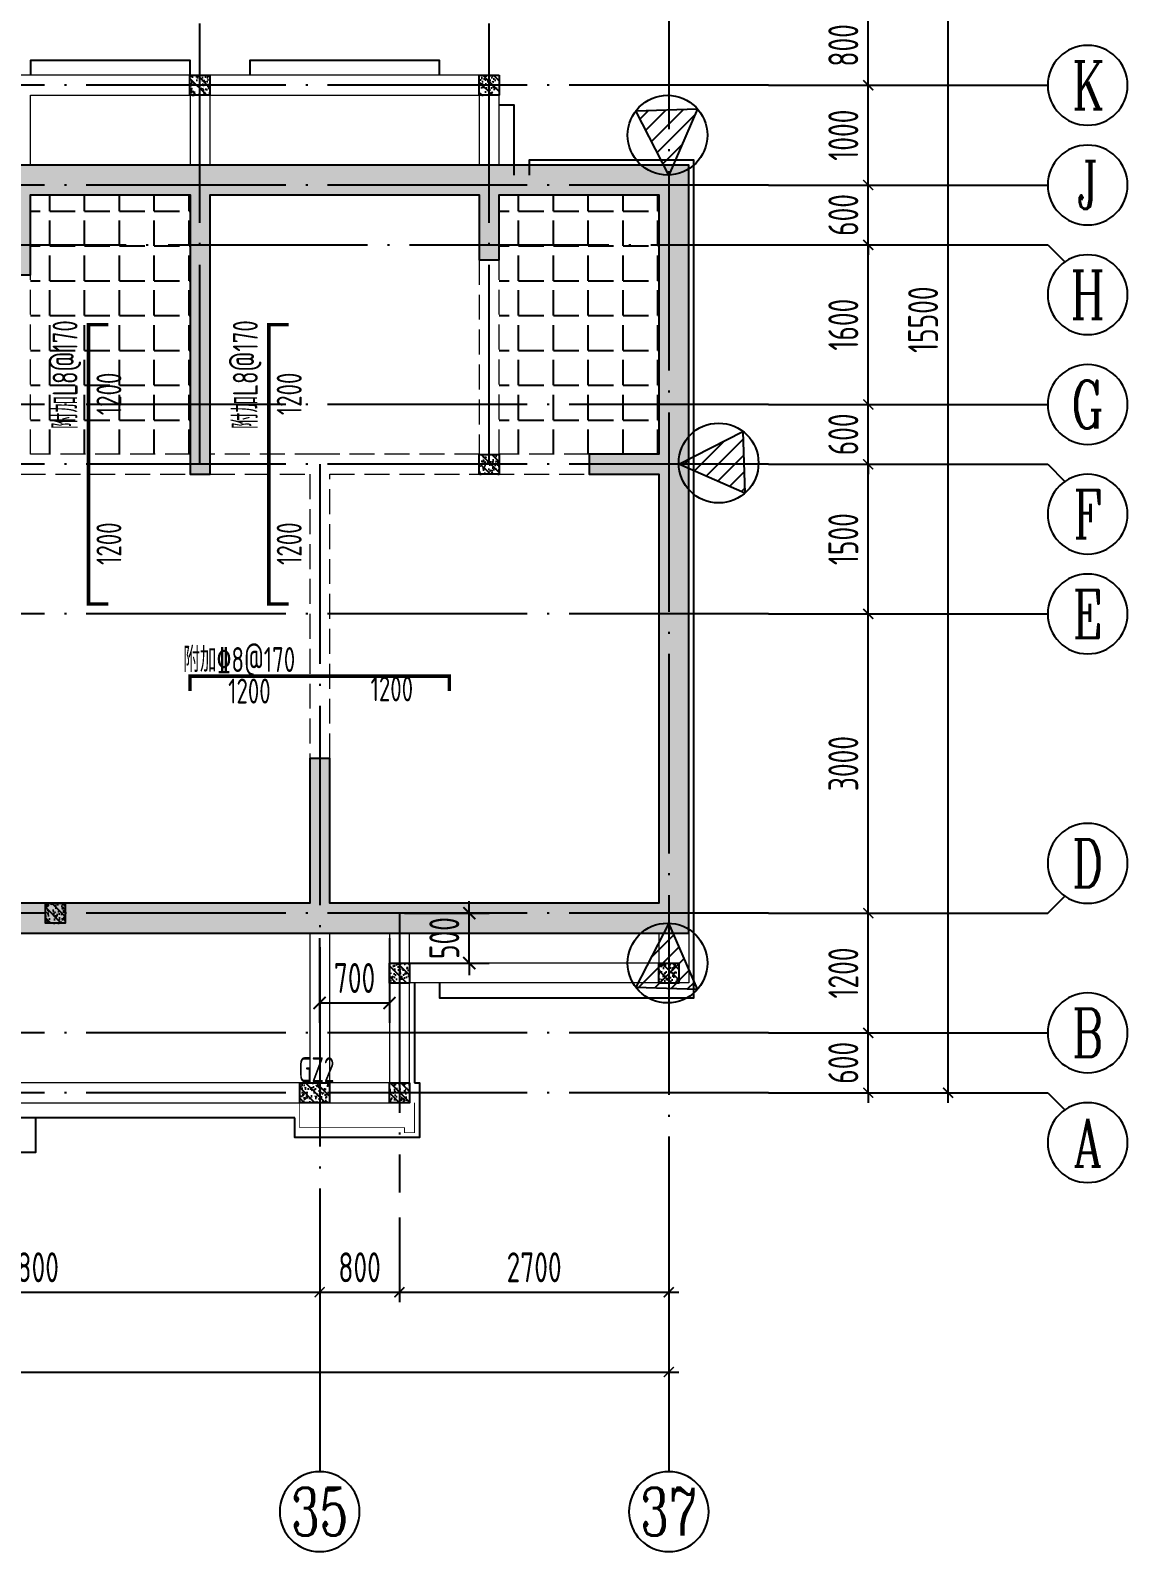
# Model space of a CAD drawing. Extents: x -1058961 to 23600, y -449123 to 2751847.
# Drawn here: x -289384 to -278384, y 10495 to 25745 of the extents above; entities that cross this region are included whole.
import ezdxf
from ezdxf.enums import TextEntityAlignment as Align

# ---------------------------------------------------------------- set-up
doc = ezdxf.new("R2010")
doc.units = 0
doc.header["$LTSCALE"] = 1000
doc.linetypes.add('DASH', pattern=[0.35, 0.25, -0.1])
doc.linetypes.add('DOTE', pattern=[2.42, 2, -0.2, 0.02, -0.2])
doc.layers.get('0').update_dxf_attribs({"linetype": 'CONTINUOUS'})
doc.layers.get('DEFPOINTS').update_dxf_attribs({"linetype": 'CONTINUOUS'})
for name, color, linetype in [('A-AXIS', 1, 'CONTINUOUS'), ('A-DOTE', 10, 'DOTE'), ('AXIS_NUM', 7, 'CONTINUOUS'), ('ROOF', 183, 'CONTINUOUS'), ('S-B板填充', 251, 'CONTINUOUS'), ('S-B板配筋', 6, 'CONTINUOUS'), ('S-B板配筋号', 7, 'CONTINUOUS'), ('S-L主梁线', 4, 'DASH'), ('S-Q墙填充', 252, 'CONTINUOUS'), ('S-Q墙实线', 6, 'CONTINUOUS'), ('S-Q墙标注', 3, 'CONTINUOUS'), ('S-X详图标注', 3, 'CONTINUOUS'), ('S-Y一般标注', 3, 'CONTINUOUS'), ('S-构造柱', 212, 'CONTINUOUS'), ('S-构造柱编号', 130, 'CONTINUOUS'), ('看线', 251, 'CONTINUOUS')]:
    doc.layers.add(name, color=color, linetype=linetype)
doc.layers.add('配箍校核', color=34, linetype='CONTINUOUS', plot=False)
doc.styles.add('TSSD_Axis', font='complex.shx', dxfattribs={"width": 0.7, "bigfont": 'hztxt.shx'})
doc.styles.add('TSSD_DIMENSION', font='Tssdeng.shx', dxfattribs={"width": 0.7, "bigfont": 'tssdchn.shx'})
doc.styles.add('TSSD_REIN', font='tssdeng.shx', dxfattribs={"width": 0.7, "height": 300, "bigfont": 'tssdchn.shx'})
doc.styles.add('结构文字', font='zstxt.shx', dxfattribs={"width": 0.7, "bigfont": 'zshz.shx'})
doc.dimstyles.new('STRUCK', dxfattribs={"dimtxt": 400, "dimasz": 121, "dimexe": 200, "dimexo": 150, "dimgap": 115, "dimtad": 1, "dimdec": 0, "dimdsep": 46, "dimtxsty": '结构文字', "dimblk": 'ARCHTICK', "dimcen": 400, "dimclrd": 3, "dimclre": 3, "dimclrt": 7, "dimadec": 0, "dimazin": 0, "dimtfac": 1, "dimtdec": 0, "dimtix": 1, "dimtmove": 2, "dimatfit": 3, "dimldrblk": '_DIMX', "dimfxl": 0, "dimtolj": 1, "dimtzin": 0, "dimarcsym": 0})
doc.dimstyles.new('TSSD_100_100', dxfattribs={"dimtxt": 300, "dimasz": 100, "dimexe": 100, "dimexo": 250, "dimgap": 100, "dimtad": 1, "dimdec": 0, "dimzin": 0, "dimdsep": 46, "dimtxsty": 'TSSD_DIMENSION', "dimblk": 'ARCHTICK', "dimcen": 0, "dimdle": 100, "dimclrt": 7, "dimadec": 0, "dimazin": 0, "dimtfac": 1, "dimtdec": 0, "dimtix": 1, "dimtmove": 2, "dimatfit": 3, "dimldrblk": 'ARCHTICK', "dimfxl": 0, "dimtolj": 1, "dimtzin": 0, "dimarcsym": 0})
pattern_1 = [(45, (-154957.23, -399898.75), (-84.852814, 84.852814), [])]

# ---------------------------------------------------------------- blocks, each defined once
blk = doc.blocks.new('_ArchTick')
at = {"color": 0, "linetype": 'ByBlock', "const_width": 0.15}
blk.add_lwpolyline([(-0.5, -0.5), (0.5, 0.5)], dxfattribs=at)
blk = doc.blocks.new('*D3173')
at = {"layer": 'DEFPOINTS', "color": 0}
for p in [(45300, 3600), (51100, 3600), (51100, 2600)]:
    blk.add_point(p, dxfattribs=at)
at = {"layer": 'S-Y一般标注', "color": 0, "lineweight": -2}
for p, q in [((45300, 3350), (45300, 2500)), ((51100, 3350), (51100, 2500)), ((45200, 2600), (51200, 2600))]:
    blk.add_line(p, q, dxfattribs=at)
at = {"layer": 'S-Y一般标注', "color": 0, "lineweight": -2, "xscale": 100, "yscale": 100, "zscale": 100, "rotation": 180}
blk.add_blockref('_ArchTick', (45300, 2600), dxfattribs=at)
at = {"layer": 'S-Y一般标注', "color": 0, "lineweight": -2, "xscale": 100, "yscale": 100, "zscale": 100}
blk.add_blockref('_ArchTick', (51100, 2600), dxfattribs=at)
at = {"layer": 'S-Y一般标注', "color": 7, "insert": (48200, 2850), "char_height": 300, "attachment_point": 5, "style": 'TSSD_DIMENSION'}
blk.add_mtext('\\A1;5800', dxfattribs=at)
blk = doc.blocks.new('ts_axno')
at = {"color": 0, "linetype": 'ByBlock', "lineweight": -2}
blk.add_circle((0, 0), 0.5, dxfattribs=at)
at = {"color": 0, "linetype": 'ByBlock', "lineweight": -2, "style": 'TSSD_Axis', "width": 0.7}
blk.add_attdef('A', text='', height=0.6, dxfattribs=at).set_placement((0, 0), align=Align.MIDDLE_CENTER)
blk = doc.blocks.new('*D3174')
at = {"layer": 'DEFPOINTS', "color": 0}
for p in [(51100, 3600), (51900, 3600), (51900, 2600)]:
    blk.add_point(p, dxfattribs=at)
at = {"layer": 'S-Y一般标注', "color": 0, "lineweight": -2}
for p, q in [((51100, 3350), (51100, 2500)), ((51900, 3350), (51900, 2500)), ((51000, 2600), (52000, 2600))]:
    blk.add_line(p, q, dxfattribs=at)
at = {"layer": 'S-Y一般标注', "color": 0, "lineweight": -2, "xscale": 100, "yscale": 100, "zscale": 100, "rotation": 180}
blk.add_blockref('_ArchTick', (51100, 2600), dxfattribs=at)
at = {"layer": 'S-Y一般标注', "color": 0, "lineweight": -2, "xscale": 100, "yscale": 100, "zscale": 100}
blk.add_blockref('_ArchTick', (51900, 2600), dxfattribs=at)
at = {"layer": 'S-Y一般标注', "color": 7, "insert": (51500, 2850), "char_height": 300, "attachment_point": 5, "style": 'TSSD_DIMENSION'}
blk.add_mtext('\\A1;800', dxfattribs=at)
blk = doc.blocks.new('*D3175')
at = {"layer": 'DEFPOINTS', "color": 0}
for p in [(51900, 3600), (54600, 3600), (54600, 2600)]:
    blk.add_point(p, dxfattribs=at)
at = {"layer": 'S-Y一般标注', "color": 0, "lineweight": -2}
for p, q in [((51900, 3350), (51900, 2500)), ((54600, 3350), (54600, 2500)), ((51800, 2600), (54700, 2600))]:
    blk.add_line(p, q, dxfattribs=at)
at = {"layer": 'S-Y一般标注', "color": 0, "lineweight": -2, "xscale": 100, "yscale": 100, "zscale": 100, "rotation": 180}
blk.add_blockref('_ArchTick', (51900, 2600), dxfattribs=at)
at = {"layer": 'S-Y一般标注', "color": 0, "lineweight": -2, "xscale": 100, "yscale": 100, "zscale": 100}
blk.add_blockref('_ArchTick', (54600, 2600), dxfattribs=at)
at = {"layer": 'S-Y一般标注', "color": 7, "insert": (53250, 2850), "char_height": 300, "attachment_point": 5, "style": 'TSSD_DIMENSION'}
blk.add_mtext('\\A1;2700', dxfattribs=at)
blk = doc.blocks.new('*D3176')
at = {"layer": 'DEFPOINTS', "color": 0}
for p in [(4600, 3600), (54600, 3600), (54600, 1800)]:
    blk.add_point(p, dxfattribs=at)
at = {"layer": 'S-Y一般标注', "color": 0, "lineweight": -2}
for p, q in [((4600, 3350), (4600, 1700)), ((54600, 3350), (54600, 1700)), ((4500, 1800), (54700, 1800))]:
    blk.add_line(p, q, dxfattribs=at)
at = {"layer": 'S-Y一般标注', "color": 0, "lineweight": -2, "xscale": 100, "yscale": 100, "zscale": 100, "rotation": 180}
blk.add_blockref('_ArchTick', (4600, 1800), dxfattribs=at)
at = {"layer": 'S-Y一般标注', "color": 0, "lineweight": -2, "xscale": 100, "yscale": 100, "zscale": 100}
blk.add_blockref('_ArchTick', (54600, 1800), dxfattribs=at)
at = {"layer": 'S-Y一般标注', "color": 7, "insert": (29600, 2050), "char_height": 300, "attachment_point": 5, "style": 'TSSD_DIMENSION'}
blk.add_mtext('\\A1;50000', dxfattribs=at)
blk = doc.blocks.new('*D3181')
at = {"layer": 'DEFPOINTS', "color": 0}
for p in [(55600, 5200), (56600, 5200), (55600, 4600)]:
    blk.add_point(p, dxfattribs=at)
at = {"layer": 'S-Y一般标注', "color": 0, "lineweight": -2}
for p, q in [((55850, 5200), (56700, 5200)), ((56600, 5200), (56600, 5300)), ((56600, 4600), (56600, 5200)), ((55850, 4600), (56700, 4600)), ((56600, 4600), (56600, 4500))]:
    blk.add_line(p, q, dxfattribs=at)
at = {"layer": 'S-Y一般标注', "color": 0, "lineweight": -2, "xscale": 100, "yscale": 100, "zscale": 100}
for p, rotation in [((56600, 5200), 270), ((56600, 4600), 90)]:
    blk.add_blockref('_ArchTick', p, dxfattribs=dict(at, rotation=rotation))
at = {"layer": 'S-Y一般标注', "color": 7, "insert": (56350, 4900), "char_height": 300, "attachment_point": 5, "rotation": 90, "style": 'TSSD_DIMENSION'}
blk.add_mtext('\\A1;600', dxfattribs=at)
blk = doc.blocks.new('*D3182')
at = {"layer": 'DEFPOINTS', "color": 0}
for p in [(55600, 10900), (56600, 10900), (55600, 9400)]:
    blk.add_point(p, dxfattribs=at)
at = {"layer": 'S-Y一般标注', "color": 0, "lineweight": -2}
for p, q in [((56600, 9300), (56600, 11000)), ((55850, 10900), (56700, 10900)), ((55850, 9400), (56700, 9400))]:
    blk.add_line(p, q, dxfattribs=at)
at = {"layer": 'S-Y一般标注', "color": 0, "lineweight": -2, "xscale": 100, "yscale": 100, "zscale": 100}
for p, rotation in [((56600, 10900), 90), ((56600, 9400), 270)]:
    blk.add_blockref('_ArchTick', p, dxfattribs=dict(at, rotation=rotation))
at = {"layer": 'S-Y一般标注', "color": 7, "insert": (56350, 10150), "char_height": 300, "attachment_point": 5, "rotation": 90, "style": 'TSSD_DIMENSION'}
blk.add_mtext('\\A1;1500', dxfattribs=at)
blk = doc.blocks.new('*D3183')
at = {"layer": 'DEFPOINTS', "color": 0}
for p in [(55600, 11500), (56600, 11500), (55600, 10900)]:
    blk.add_point(p, dxfattribs=at)
at = {"layer": 'S-Y一般标注', "color": 0, "lineweight": -2}
for p, q in [((56600, 11500), (56600, 11600)), ((55850, 11500), (56700, 11500)), ((56600, 10900), (56600, 11500)), ((55850, 10900), (56700, 10900)), ((56600, 10900), (56600, 10800))]:
    blk.add_line(p, q, dxfattribs=at)
at = {"layer": 'S-Y一般标注', "color": 0, "lineweight": -2, "xscale": 100, "yscale": 100, "zscale": 100}
for p, rotation in [((56600, 11500), 270), ((56600, 10900), 90)]:
    blk.add_blockref('_ArchTick', p, dxfattribs=dict(at, rotation=rotation))
at = {"layer": 'S-Y一般标注', "color": 7, "insert": (56350, 11200), "char_height": 300, "attachment_point": 5, "rotation": 90, "style": 'TSSD_DIMENSION'}
blk.add_mtext('\\A1;600', dxfattribs=at)
blk = doc.blocks.new('*D3184')
at = {"layer": 'DEFPOINTS', "color": 0}
for p in [(55600, 13100), (56600, 13100), (55600, 11500)]:
    blk.add_point(p, dxfattribs=at)
at = {"layer": 'S-Y一般标注', "color": 0, "lineweight": -2}
for p, q in [((56600, 11400), (56600, 13200)), ((55850, 13100), (56700, 13100)), ((55850, 11500), (56700, 11500))]:
    blk.add_line(p, q, dxfattribs=at)
at = {"layer": 'S-Y一般标注', "color": 0, "lineweight": -2, "xscale": 100, "yscale": 100, "zscale": 100}
for p, rotation in [((56600, 13100), 90), ((56600, 11500), 270)]:
    blk.add_blockref('_ArchTick', p, dxfattribs=dict(at, rotation=rotation))
at = {"layer": 'S-Y一般标注', "color": 7, "insert": (56350, 12300), "char_height": 300, "attachment_point": 5, "rotation": 90, "style": 'TSSD_DIMENSION'}
blk.add_mtext('\\A1;1600', dxfattribs=at)
blk = doc.blocks.new('*D3185')
at = {"layer": 'DEFPOINTS', "color": 0}
for p in [(55600, 13700), (56600, 13700), (55600, 13100)]:
    blk.add_point(p, dxfattribs=at)
at = {"layer": 'S-Y一般标注', "color": 0, "lineweight": -2}
for p, q in [((56600, 13700), (56600, 13800)), ((55850, 13700), (56700, 13700)), ((56600, 13100), (56600, 13700)), ((55850, 13100), (56700, 13100)), ((56600, 13100), (56600, 13000))]:
    blk.add_line(p, q, dxfattribs=at)
at = {"layer": 'S-Y一般标注', "color": 0, "lineweight": -2, "xscale": 100, "yscale": 100, "zscale": 100}
for p, rotation in [((56600, 13700), 270), ((56600, 13100), 90)]:
    blk.add_blockref('_ArchTick', p, dxfattribs=dict(at, rotation=rotation))
at = {"layer": 'S-Y一般标注', "color": 7, "insert": (56350, 13400), "char_height": 300, "attachment_point": 5, "rotation": 90, "style": 'TSSD_DIMENSION'}
blk.add_mtext('\\A1;600', dxfattribs=at)
blk = doc.blocks.new('*D3186')
at = {"layer": 'DEFPOINTS', "color": 0}
for p in [(55600, 14700), (56600, 14700), (55600, 13700)]:
    blk.add_point(p, dxfattribs=at)
at = {"layer": 'S-Y一般标注', "color": 0, "lineweight": -2}
for p, q in [((56600, 13600), (56600, 14800)), ((55850, 14700), (56700, 14700)), ((55850, 13700), (56700, 13700))]:
    blk.add_line(p, q, dxfattribs=at)
at = {"layer": 'S-Y一般标注', "color": 0, "lineweight": -2, "xscale": 100, "yscale": 100, "zscale": 100}
for p, rotation in [((56600, 14700), 90), ((56600, 13700), 270)]:
    blk.add_blockref('_ArchTick', p, dxfattribs=dict(at, rotation=rotation))
at = {"layer": 'S-Y一般标注', "color": 7, "insert": (56350, 14200), "char_height": 300, "attachment_point": 5, "rotation": 90, "style": 'TSSD_DIMENSION'}
blk.add_mtext('\\A1;1000', dxfattribs=at)
blk = doc.blocks.new('*D3187')
at = {"layer": 'DEFPOINTS', "color": 0}
for p in [(55600, 20100), (57400, 20100), (55600, 4600)]:
    blk.add_point(p, dxfattribs=at)
at = {"layer": 'S-Y一般标注', "color": 0, "lineweight": -2}
for p, q in [((57400, 4500), (57400, 20200)), ((55850, 20100), (57500, 20100)), ((55850, 4600), (57500, 4600))]:
    blk.add_line(p, q, dxfattribs=at)
at = {"layer": 'S-Y一般标注', "color": 0, "lineweight": -2, "xscale": 100, "yscale": 100, "zscale": 100}
for p, rotation in [((57400, 20100), 90), ((57400, 4600), 270)]:
    blk.add_blockref('_ArchTick', p, dxfattribs=dict(at, rotation=rotation))
at = {"layer": 'S-Y一般标注', "color": 7, "insert": (57150, 12350), "char_height": 300, "attachment_point": 5, "rotation": 90, "style": 'TSSD_DIMENSION'}
blk.add_mtext('\\A1;15500', dxfattribs=at)
blk = doc.blocks.new('*D3188')
at = {"layer": 'DEFPOINTS', "color": 0}
for p in [(55600, 15500), (56600, 15500), (55600, 14700)]:
    blk.add_point(p, dxfattribs=at)
at = {"layer": 'S-Y一般标注', "color": 0, "lineweight": -2}
for p, q in [((56600, 14600), (56600, 15600)), ((55850, 15500), (56700, 15500)), ((55850, 14700), (56700, 14700))]:
    blk.add_line(p, q, dxfattribs=at)
at = {"layer": 'S-Y一般标注', "color": 0, "lineweight": -2, "xscale": 100, "yscale": 100, "zscale": 100}
for p, rotation in [((56600, 15500), 90), ((56600, 14700), 270)]:
    blk.add_blockref('_ArchTick', p, dxfattribs=dict(at, rotation=rotation))
at = {"layer": 'S-Y一般标注', "color": 7, "insert": (56350, 15100), "char_height": 300, "attachment_point": 5, "rotation": 90, "style": 'TSSD_DIMENSION'}
blk.add_mtext('\\A1;800', dxfattribs=at)
blk = doc.blocks.new('*D3191')
at = {"layer": 'DEFPOINTS', "color": 0}
for p in [(55600, 6400), (56600, 6400), (55600, 5200)]:
    blk.add_point(p, dxfattribs=at)
at = {"layer": 'S-Y一般标注', "color": 0, "lineweight": -2}
for p, q in [((56600, 5100), (56600, 6500)), ((55850, 6400), (56700, 6400)), ((55850, 5200), (56700, 5200))]:
    blk.add_line(p, q, dxfattribs=at)
at = {"layer": 'S-Y一般标注', "color": 0, "lineweight": -2, "xscale": 100, "yscale": 100, "zscale": 100}
for p, rotation in [((56600, 6400), 90), ((56600, 5200), 270)]:
    blk.add_blockref('_ArchTick', p, dxfattribs=dict(at, rotation=rotation))
at = {"layer": 'S-Y一般标注', "color": 7, "insert": (56350, 5800), "char_height": 300, "attachment_point": 5, "rotation": 90, "style": 'TSSD_DIMENSION'}
blk.add_mtext('\\A1;1200', dxfattribs=at)
blk = doc.blocks.new('*D3192')
at = {"layer": 'DEFPOINTS', "color": 0}
for p in [(55600, 9400), (56600, 9400), (55600, 6400)]:
    blk.add_point(p, dxfattribs=at)
at = {"layer": 'S-Y一般标注', "color": 0, "lineweight": -2}
for p, q in [((56600, 6300), (56600, 9500)), ((55850, 9400), (56700, 9400)), ((55850, 6400), (56700, 6400))]:
    blk.add_line(p, q, dxfattribs=at)
at = {"layer": 'S-Y一般标注', "color": 0, "lineweight": -2, "xscale": 100, "yscale": 100, "zscale": 100}
for p, rotation in [((56600, 9400), 90), ((56600, 6400), 270)]:
    blk.add_blockref('_ArchTick', p, dxfattribs=dict(at, rotation=rotation))
at = {"layer": 'S-Y一般标注', "color": 7, "insert": (56350, 7900), "char_height": 300, "attachment_point": 5, "rotation": 90, "style": 'TSSD_DIMENSION'}
blk.add_mtext('\\A1;3000', dxfattribs=at)
blk = doc.blocks.new('20210803.08135812')
at = {"color": 30, "const_width": 8}
blk.add_lwpolyline([(47700, 500), (47700, 200), (47600, 200), (47600, 250), (46550, 250), (46550, 500)], dxfattribs=at)
at = {"layer": '看线', "color": 202, "ltscale": 0.5}
for points in [[(45450, 10800), (45450, 10950), (43850, 10950), (43850, 10800)], [(47950, 10800), (47950, 10950), (46050, 10950), (46050, 10800)], [(48700, 9800), (48700, 10500), (48550, 10500)], [(47700, 1700), (47700, 700)], [(43900, 350), (43900, 0), (41900, 0), (41900, 350)], [(46500, 350), (41900, 350)]]:
    blk.add_lwpolyline(points, dxfattribs=at)
at = {"layer": '看线', "color": 201}
for points in [[(47950, 1700), (47950, 1550), (50500, 1550), (50500, 9950), (48850, 9950), (48850, 9800)], [(47700, 700), (47750, 700), (47750, 150), (46500, 150), (46500, 350)]]:
    blk.add_lwpolyline(points, dxfattribs=at)
blk = doc.blocks.new('20210807.15313460')
at = {"layer": 'S-Q墙填充', "ltscale": 0.5}
h = blk.add_hatch(dxfattribs=at)
h.set_pattern_fill('ARMORED', color=252, scale=30, style=0)
h.set_pattern_definition([(50, (11951.9, 28771.39), (215.17805, -18.82564), [22.5, -247.5]), (355, (11951.9, 28771.4), (-41.6254, 225.65764), [18, -198]), (100.4514, (11969.82, 28769.82), (173.5528, 206.83186), [19.12206, -210.34263]), (46.1842, (11951.9, 28831.4), (320.1723, -49.6557), [33.75, -371.25]), (96.6356, (11978.57, 28827.25), (280.3988, 292.2354), [28.6831, -315.5139]), (351.1842, (11951.9, 28831.4), (280.3986, 292.2356), [27, -297]), (21, (11981.9, 28816.39), (179.07212, -120.78567), [22.5, -247.5]), (326, (11981.9, 28816.4), (72.9946, 217.545), [18, -198]), (71.4514, (11996.82, 28806.32), (252.0668, 96.75915), [19.12206, -210.34263]), (37.5, (11951.89, 28771.39), (3.647957, 99.868156), [0, -195.6, 0, -201, 0, -198.75]), (7.5, (11951.89, 28771.39), (78.92086, 118.32351), [0, -114.6, 0, -191.1, 0, -75.75]), (327.5, (11884.99, 28771.39), (160.14673, -6.76646), [0, -75, 0, -234, 0, -310.5]), (317.5, (11855, 28771.39), (174.95585, 30.0315), [0, -97.5, 0, -155.4, 0, -220.5]), (45, (11951.9, 28771.39), (-106.06602, 106.06602), [])])
h.paths.add_polyline_path([(111216, 66240), (109616, 66240), (109216, 66240), (106316, 66240), (105866, 66240), (104966, 66240), (104516, 66240), (103016, 66240), (103016, 67040), (103016, 68040), (102366, 68040), (100716, 68038), (100116, 68041), (100115, 68290), (96916, 68290), (96916, 68040), (96316, 68040), (94716, 68040), (94016, 68040), (94016, 67040), (94016, 66240), (81316, 66240), (80866, 66240), (79966, 66240), (79516, 66240), (78016, 66240), (78016, 67040), (78016, 68040), (77366, 68040), (75715, 68040), (75116, 68040), (75116, 68290), (71916, 68290), (71916, 68040), (71316, 68040), (69716, 68040), (69016, 68040), (69016, 67040), (69016, 66240), (60816, 66240), (60816, 63240), (60816, 60640), (60816, 58540), (63616, 58540), (70116, 58539), (70116, 57340), (71166, 57340), (73516, 57340), (75866, 57340), (76916, 57340), (76916, 58440), (82516, 58440), (83416, 58440), (86016, 58440), (88616, 58440), (89516, 58440), (95116, 58440), (95116, 57440), (96166, 57440), (98516, 57440), (100866, 57440), (101916, 57440), (101916, 58540), (107516, 58540), (108416, 58540), (111216, 58540)])
h.paths.add_polyline_path([(64616, 58840), (64616, 60290), (64416, 60290), (64416, 58840), (63616, 58840), (61116, 58840), (61116, 60640), (61116, 63140), (61816, 63140), (61816, 63340), (61116, 63340), (61116, 65940), (61516, 65940), (62416, 65940), (62716, 65940), (62716, 65290), (62916, 65290), (62916, 65940), (65616, 65940), (65616, 63140), (65816, 63140), (65816, 65940), (66166, 65940), (67066, 65940), (67416, 65940), (67416, 65140), (67616, 65140), (67616, 65940), (69316, 65940), (69316, 67040), (69316, 67740), (69716, 67740), (71316, 67740), (72016, 67740), (72016, 66540), (72216, 66540), (72216, 67840), (72216, 67990), (74816, 67990), (74816, 67840), (74816, 66540), (75016, 66540), (75016, 67740), (75715, 67740), (77366, 67740), (77716, 67740), (77716, 67040), (77716, 65940), (79416, 65940), (79416, 65140), (79616, 65140), (79616, 65940), (79966, 65940), (80866, 65940), (81216, 65940), (81216, 63140), (81416, 63140), (81416, 65940), (84116, 65940), (84116, 63140), (84316, 63140), (84316, 65940), (84616, 65940), (85616, 65940), (85916, 65940), (85916, 65940), (86116, 65940), (86116, 65940), (86416, 65940), (87416, 65940), (87716, 65940), (87716, 63139), (87916, 63139), (87916, 65940), (90616, 65940), (90616, 63140), (90816, 63140), (90816, 65940), (91166, 65940), (92066, 65940), (92416, 65940), (92416, 65140), (92616, 65140), (92616, 65940), (94316, 65940), (94316, 67040), (94316, 67740), (94716, 67740), (96316, 67740), (97016, 67740), (97016, 66540), (97216, 66540), (97216, 67990), (99816, 67990), (99816, 66540), (100016, 66540), (100016, 67740), (100716, 67740), (102366, 67740), (102716, 67740), (102716, 67040), (102716, 65940), (104416, 65940), (104416, 65140), (104616, 65140), (104616, 65940), (104966, 65940), (105866, 65940), (106216, 65940), (106216, 63140), (106416, 63140), (106416, 65940), (109116, 65940), (109116, 65290), (109316, 65290), (109316, 65940), (109616, 65940), (110516, 65940), (110916, 65940), (110916, 63340), (110216, 63340), (110216, 63140), (110916, 63140), (110916, 60640), (110916, 58840), (108416, 58840), (107616, 58840), (107616, 60290), (107416, 60290), (107416, 58840), (101916, 58840), (101916, 59090), (101616, 59090), (101616, 58740), (101616, 57740), (100866, 57740), (98516, 57740), (96166, 57740), (95416, 57740), (95416, 58740), (95416, 59090), (95116, 59090), (95116, 58740), (89616, 58740), (89616, 60290), (89416, 60290), (89416, 58740), (88616, 58740), (86016, 58740), (83416, 58740), (82616, 58740), (82616, 60290), (82416, 60290), (82416, 58740), (76916, 58739), (76916, 59090), (76616, 59090), (76616, 58739), (76616, 57640), (75866, 57640), (73516, 57640), (71166, 57640), (70416, 57640), (70416, 58739), (70416, 59090), (70116, 59090), (70116, 58839)], flags=16)
at = {"layer": 'S-L主梁线', "linetype": 'ByBlock', "lineweight": 18}
for p, q in [((106316, 67140), (104516, 67140)), ((109316, 67140), (106316, 67140)), ((109316, 66240), (109316, 67140)), ((104616, 66940), (106216, 66940)), ((104616, 66240), (104616, 66940)), ((106216, 66940), (106216, 66240)), ((106416, 66940), (109116, 66940)), ((106416, 66240), (106416, 66940)), ((109116, 66940), (109116, 66240)), ((107416, 58540), (107416, 57040)), ((107616, 57040), (107616, 58540)), ((108216, 58540), (108216, 57040)), ((108416, 56840), (108416, 58540)), ((110916, 58540), (110916, 58240)), ((111216, 58540), (111216, 58040)), ((110916, 58240), (108416, 58240)), ((111216, 58040), (108416, 58040)), ((107416, 57040), (101916, 57040)), ((108216, 57040), (107616, 57040)), ((101616, 56840), (107516, 56840)), ((107516, 56840), (108416, 56840))]:
    blk.add_line(p, q, dxfattribs=at)
at = {"layer": 'S-L主梁线', "linetype": 'DASH', "lineweight": 18}
for p, q in [((109116, 65290), (109116, 63340)), ((109316, 63340), (109316, 65290)), ((104616, 63340), (104616, 65140)), ((106216, 63340), (104616, 63340)), ((107516, 63340), (106416, 63340)), ((109116, 63340), (107516, 63340)), ((110216, 63340), (109316, 63340)), ((104516, 63140), (106216, 63140)), ((106416, 63140), (107416, 63140)), ((107416, 63140), (107416, 60290)), ((107616, 63140), (109216, 63140)), ((107616, 60290), (107616, 63140)), ((109216, 63140), (110216, 63140))]:
    blk.add_line(p, q, dxfattribs=at)
at = {"layer": 'S-Q墙实线'}
for points in [[(101916, 57440), (101916, 58540), (107616, 58540), (107616, 58540), (108316, 58540), (108416, 58540), (108416, 58540), (111216, 58540), (111216, 66240), (110516, 66240), (109616, 66240), (109216, 66240), (106316, 66240), (105866, 66240), (104966, 66240), (104516, 66240), (103016, 66240), (103016, 67040), (103016, 68040)], [(110916, 60890), (110916, 58840), (108416, 58840), (108416, 58840), (107616, 58840), (107616, 60290), (107416, 60290), (107416, 58840), (101916, 58840), (101916, 59090), (101616, 59090), (101616, 57740), (95416, 57740), (95416, 59090), (95116, 59090), (95116, 58740), (89616, 58740)], [(104416, 65140), (104616, 65140), (104616, 65940), (104966, 65940), (105866, 65940), (106216, 65940), (106216, 63140), (106416, 63140), (106416, 65940), (109116, 65940), (109116, 65290), (109316, 65290), (109316, 65940), (109616, 65940), (110516, 65940), (110916, 65940), (110916, 63340), (110216, 63340), (110216, 63140), (110916, 63140), (110916, 60890)]]:
    blk.add_lwpolyline(points, dxfattribs=at)
blk = doc.blocks.new('20210730.02141516')
at = {"layer": 'S-构造柱'}
h = blk.add_hatch(dxfattribs=at)
h.set_pattern_fill('ARMORED', color=256, scale=15, angle=-90, style=0)
h.set_pattern_definition([(320, (-154189.41, 3278673.45), (-9.4128202, -107.5890274), [11.25, -123.75]), (265, (-154189.41, 3278673.45), (112.82882, 20.8127), [9, -99]), (10.4514, (-154190.19, 3278664.49), (103.4159313, -86.7764073), [9.5610285, -105.1713168]), (316.1842, (-154159.41, 3278673.45), (-24.827852, -160.0861573), [16.875, -185.625]), (6.6356, (-154161.48, 3278660.11), (146.117681, -140.199406), [14.341543, -157.75695]), (261.1842, (-154159.41, 3278673.45), (146.11779, -140.199292), [13.5, -148.5]), (291, (-154166.91, 3278658.45), (-60.3928336, -89.5360578), [11.25, -123.75]), (236, (-154166.91, 3278658.45), (108.7725068, -36.4972998), [9, -99]), (341.4514, (-154171.94, 3278650.99), (48.3795745, -126.0333943), [9.5610285, -105.1713168]), (307.5, (-154189.41, 3278673.454), (49.93407807, -1.8239783), [0, -97.8, 0, -100.5, 0, -99.375]), (277.5, (-154189.41, 3278673.454), (59.1617568, -39.4604306), [0, -57.3, 0, -95.55, 0, -37.875]), (237.5, (-154189.41, 3278706.904), (-3.38323076, -80.07336543), [0, -37.5, 0, -117, 0, -155.25]), (227.5, (-154189.41, 3278721.904), (15.0157473, -87.4779254), [0, -48.75, 0, -77.7, 0, -110.25]), (315, (-154189.41, 3278673.454), (53.0330086, 53.0330086), [])])
h.paths.add_polyline_path([(200, 200), (200, 0), (0, 0), (0, 200)])
blk.add_lwpolyline([(200, 200), (200, 0), (0, 0), (0, 200)], close=True, dxfattribs=at)
blk = doc.blocks.new('20210809.18224761')
at = {"layer": 'S-构造柱'}
h = blk.add_hatch(dxfattribs=at)
h.set_pattern_fill('ARMORED', color=256, scale=15, angle=-90, style=0)
h.set_pattern_definition([(320, (-154189.41, 3278673.45), (-9.4128202, -107.5890274), [11.25, -123.75]), (265, (-154189.41, 3278673.45), (112.82882, 20.8127), [9, -99]), (10.4514, (-154190.19, 3278664.49), (103.4159313, -86.7764073), [9.5610285, -105.1713168]), (316.1842, (-154159.41, 3278673.45), (-24.827852, -160.0861573), [16.875, -185.625]), (6.6356, (-154161.48, 3278660.11), (146.117681, -140.199406), [14.341543, -157.75695]), (261.1842, (-154159.41, 3278673.45), (146.11779, -140.199292), [13.5, -148.5]), (291, (-154166.91, 3278658.45), (-60.3928336, -89.5360578), [11.25, -123.75]), (236, (-154166.91, 3278658.45), (108.7725068, -36.4972998), [9, -99]), (341.4514, (-154171.94, 3278650.99), (48.3795745, -126.0333943), [9.5610285, -105.1713168]), (307.5, (-154189.41, 3278673.454), (49.93407807, -1.8239783), [0, -97.8, 0, -100.5, 0, -99.375]), (277.5, (-154189.41, 3278673.454), (59.1617568, -39.4604306), [0, -57.3, 0, -95.55, 0, -37.875]), (237.5, (-154189.41, 3278706.904), (-3.38323076, -80.07336543), [0, -37.5, 0, -117, 0, -155.25]), (227.5, (-154189.41, 3278721.904), (15.0157473, -87.4779254), [0, -48.75, 0, -77.7, 0, -110.25]), (315, (-154189.41, 3278673.454), (53.0330086, 53.0330086), [])])
h.paths.add_polyline_path([(300, 200), (300, 0), (0, 0), (0, 200)])
blk.add_lwpolyline([(300, 200), (300, 0), (0, 0), (0, 200)], close=True, dxfattribs=at)
blk = doc.blocks.new('20210809.18235135')
at = {"layer": '配箍校核'}
blk.add_blockref('20210809.18224761', (12, 0), dxfattribs=at)
at = {"layer": 'S-构造柱编号', "color": 2, "linetype": 'ByBlock', "style": 'TSSD_REIN', "width": 0.65}
blk.add_text('GZ2', height=250, dxfattribs=at).set_placement((0, 206, 0))
blk = doc.blocks.new('20210809.18285270')
at = {"layer": 'ROOF', "rotation": 359.9999999538236}
for p in [(45300, 10100), (48200, 10100), (48200, 6300), (47300, 1200), (50000, 1200), (47300, 0)]:
    blk.add_blockref('20210730.02141516', p, dxfattribs=at)
at = {"layer": 'ROOF'}
blk.add_blockref('20210730.02141516', (43850, 1800), dxfattribs=at)
at = {"layer": '配箍校核'}
blk.add_blockref('20210809.18235135', (46388, 0), dxfattribs=at)
blk = doc.blocks.new('*D2723')
at = {"layer": 'DEFPOINTS', "color": 0}
for p in [(-168259, 202089), (-167559, 202089), (-167559, 201289)]:
    blk.add_point(p, dxfattribs=at)
at = {"layer": 'S-Q墙标注', "color": 3, "lineweight": -2}
for p, q in [((-168259, 201939), (-168259, 201089)), ((-167559, 201939), (-167559, 201089)), ((-168259, 201289), (-167559, 201289))]:
    blk.add_line(p, q, dxfattribs=at)
at = {"layer": 'S-Q墙标注', "color": 3, "lineweight": -2, "xscale": 121, "yscale": 121, "zscale": 121, "rotation": 180}
blk.add_blockref('_ArchTick', (-168259, 201289), dxfattribs=at)
at = {"layer": 'S-Q墙标注', "color": 3, "lineweight": -2, "xscale": 121, "yscale": 121, "zscale": 121}
blk.add_blockref('_ArchTick', (-167559, 201289), dxfattribs=at)
at = {"layer": 'S-Q墙标注', "color": 7, "insert": (-167909, 201539), "char_height": 300, "attachment_point": 5, "style": 'TSSD_REIN'}
blk.add_mtext('\\A1;700', dxfattribs=at)
blk = doc.blocks.new('_DIMX')
blk.add_line((-150, 0), (150, 0))
at = {"const_width": 50}
blk.add_lwpolyline([(-70, -70), (70, 70)], dxfattribs=at)
blk = doc.blocks.new('*D2733')
at = {"layer": 'DEFPOINTS', "color": 0}
for p in [(-167559, 202189), (-166759, 202189), (-167559, 201689)]:
    blk.add_point(p, dxfattribs=at)
at = {"layer": 'S-Q墙标注', "color": 3, "lineweight": -2}
for p, q in [((-166759, 202189), (-166759, 202310)), ((-167409, 202189), (-166559, 202189)), ((-166759, 201689), (-166759, 202189)), ((-167409, 201689), (-166559, 201689)), ((-166759, 201689), (-166759, 201568))]:
    blk.add_line(p, q, dxfattribs=at)
at = {"layer": 'S-Q墙标注', "color": 3, "lineweight": -2, "xscale": 121, "yscale": 121, "zscale": 121}
for p, rotation in [((-166759, 202189), 270), ((-166759, 201689), 90)]:
    blk.add_blockref('_ArchTick', p, dxfattribs=dict(at, rotation=rotation))
at = {"layer": 'S-Q墙标注', "color": 7, "insert": (-167009, 201939), "char_height": 300, "attachment_point": 5, "rotation": 90, "style": 'TSSD_REIN'}
blk.add_mtext('\\A1;500', dxfattribs=at)
blk = doc.blocks.new('20210726.16350016')
at = {"layer": 'A-AXIS'}
for p, q in [((55600, 14700), (58400, 14700)), ((55600, 13700), (58400, 13700)), ((55600, 13100.3), (58400, 13100.3)), ((58400, 13100.3), (58571.6, 12928.7)), ((55600, 11500), (58400, 11500)), ((55600, 10900), (58400, 10900)), ((58400, 10900), (58571.6, 10728.4)), ((55600, 9400), (58400, 9400)), ((58400, 6400), (58571.6, 6571.7)), ((55600, 6400), (58400, 6400)), ((55600, 5200), (58400, 5200)), ((55600, 4600), (58400, 4600)), ((58400, 4600), (58571.6, 4428.4)), ((51100, 3600), (51100, 800)), ((54600, 3600), (54600, 800))]:
    blk.add_line(p, q, dxfattribs=at)
at = {"layer": 'A-DOTE'}
for p, q in [((49900, 10900), (49900, 21100)), ((52800, 10900), (52800, 21100)), ((54600, 21100), (54600, 3600)), ((55600, 14700), (3600, 14700)), ((55600, 13700), (3600, 13700)), ((3600, 13100.3), (55600, 13100.3)), ((55600, 11500), (3600, 11500)), ((55600, 10900), (3600, 10900)), ((51100, 10900), (51100, 3600)), ((55600, 9400), (3600, 9400)), ((55600, 6400), (3600, 6400)), ((51900, 6400), (51900, 3600)), ((55600, 5200), (3600, 5200)), ((55600, 4600), (3600, 4600))]:
    blk.add_line(p, q, dxfattribs=at)
at = {"layer": 'A-AXIS'}
ref = blk.add_blockref('ts_axno', (58800, 14700), dxfattribs=dict(at, xscale=-800, yscale=800, zscale=800))
ref.add_attrib('G', 'K', dxfattribs={"layer": 'AXIS_NUM', "height": 480, "style": 'TSSD_Axis', "width": 0.7}).set_placement((58800, 14700), align=Align.MIDDLE_CENTER)
ref = blk.add_blockref('ts_axno', (58800, 13700), dxfattribs=dict(at, xscale=-800, yscale=800, zscale=800))
ref.add_attrib('G', 'J', dxfattribs={"layer": 'AXIS_NUM', "height": 480, "style": 'TSSD_Axis', "width": 0.7}).set_placement((58800, 13700), align=Align.MIDDLE_CENTER)
ref = blk.add_blockref('ts_axno', (58800, 12600.3), dxfattribs=dict(at, xscale=-800, yscale=800, zscale=800))
ref.add_attrib('C', 'H', dxfattribs={"layer": 'AXIS_NUM', "height": 480, "style": 'TSSD_Axis', "width": 0.7}).set_placement((58800, 12600.3), align=Align.MIDDLE_CENTER)
ref = blk.add_blockref('ts_axno', (58800, 11500), dxfattribs=dict(at, xscale=-800, yscale=800, zscale=800))
ref.add_attrib('D', 'G', dxfattribs={"layer": 'AXIS_NUM', "height": 480, "style": 'TSSD_Axis', "width": 0.7}).set_placement((58800, 11500), align=Align.MIDDLE_CENTER)
ref = blk.add_blockref('ts_axno', (58800, 10400), dxfattribs=dict(at, xscale=-800, yscale=800, zscale=800))
ref.add_attrib('C', 'F', dxfattribs={"layer": 'AXIS_NUM', "height": 480, "style": 'TSSD_Axis', "width": 0.7}).set_placement((58800, 10400), align=Align.MIDDLE_CENTER)
ref = blk.add_blockref('ts_axno', (58800, 9400), dxfattribs=dict(at, xscale=-800, yscale=800, zscale=800))
ref.add_attrib('B', 'E', dxfattribs={"layer": 'AXIS_NUM', "height": 480, "style": 'TSSD_Axis', "width": 0.7}).set_placement((58800, 9400), align=Align.MIDDLE_CENTER)
ref = blk.add_blockref('ts_axno', (58800, 6900), dxfattribs=dict(at, xscale=-800, yscale=800, zscale=800, rotation=180))
ref.add_attrib('C', 'D', dxfattribs={"layer": 'AXIS_NUM', "height": 480, "style": 'TSSD_Axis', "width": 0.7}).set_placement((58800, 6900), align=Align.MIDDLE_CENTER)
ref = blk.add_blockref('ts_axno', (58800, 5200), dxfattribs=dict(at, xscale=-800, yscale=800, zscale=800))
ref.add_attrib('A', 'B', dxfattribs={"layer": 'AXIS_NUM', "height": 480, "style": 'TSSD_Axis', "width": 0.7}).set_placement((58800, 5200), align=Align.MIDDLE_CENTER)
ref = blk.add_blockref('ts_axno', (58800, 4100), dxfattribs=dict(at, xscale=-800, yscale=800, zscale=800))
ref.add_attrib('F', 'A', dxfattribs={"layer": 'AXIS_NUM', "height": 480, "style": 'TSSD_Axis', "width": 0.7}).set_placement((58800, 4100), align=Align.MIDDLE_CENTER)
ref = blk.add_blockref('ts_axno', (51100, 400), dxfattribs=dict(at, xscale=-800, yscale=800, zscale=800, rotation=180))
ref.add_attrib('22', '35', dxfattribs={"layer": 'AXIS_NUM', "height": 480, "style": 'TSSD_Axis', "width": 0.7}).set_placement((51100, 400), align=Align.MIDDLE_CENTER)
ref = blk.add_blockref('ts_axno', (54600, 400), dxfattribs=dict(at, xscale=-800, yscale=800, zscale=800, rotation=180))
ref.add_attrib('23', '37', dxfattribs={"layer": 'AXIS_NUM', "height": 480, "style": 'TSSD_Axis', "width": 0.7}).set_placement((54600, 400), align=Align.MIDDLE_CENTER)
at = {"layer": 'S-Y一般标注'}
for base, p1, p2, picture, middle in [((57400, 20100), (55600, 4600), (55600, 20100), '*D3187', (57150, 12350)), ((56600, 15500), (55600, 14700), (55600, 15500), '*D3188', (56350, 15100)), ((56600, 14700), (55600, 13700), (55600, 14700), '*D3186', (56350, 14200)), ((56600, 13700), (55600, 13100.3), (55600, 13700), '*D3185', (56350, 13400.2)), ((56600, 13100.3), (55600, 11500), (55600, 13100.3), '*D3184', (56350, 12300.2)), ((56600, 11500), (55600, 10900), (55600, 11500), '*D3183', (56350, 11200)), ((56600, 10900), (55600, 9400), (55600, 10900), '*D3182', (56350, 10150)), ((56600, 9400), (55600, 6400), (55600, 9400), '*D3192', (56350, 7900)), ((56600, 6400), (55600, 5200), (55600, 6400), '*D3191', (56350, 5800)), ((56600, 5200), (55600, 4600), (55600, 5200), '*D3181', (56350, 4900))]:
    dim = blk.add_linear_dim(base=base, p1=p1, p2=p2, angle=90, dimstyle='TSSD_100_100', dxfattribs=at)
    dim.commit()
    dim.dimension.update_dxf_attribs({"geometry": picture, "text_midpoint": middle})
for base, p1, p2, picture, middle in [((54600, 1800), (4600, 3600), (54600, 3600), '*D3176', (29600, 2050)), ((51100, 2600), (45300, 3600), (51100, 3600), '*D3173', (48200, 2850)), ((51900, 2600), (51100, 3600), (51900, 3600), '*D3174', (51500, 2850)), ((54600, 2600), (51900, 3600), (54600, 3600), '*D3175', (53250, 2850))]:
    dim = blk.add_linear_dim(base=base, p1=p1, p2=p2, dimstyle='TSSD_100_100', dxfattribs=at)
    dim.commit()
    dim.dimension.update_dxf_attribs({"geometry": picture, "text_midpoint": middle})
blk = doc.blocks.new('20210810.19131159')
at = {"layer": 'S-Q墙标注'}
dim = blk.add_linear_dim(base=(135707.3, 55273.8), p1=(134907.3, 54773.8), p2=(134907.3, 55273.8), angle=90, dimstyle='STRUCK', override={"dimtxt": 300, "dimgap": 100, "dimtxsty": 'TSSD_REIN'}, dxfattribs=at)
dim.commit()
dim.dimension.update_dxf_attribs({"geometry": '*D2733', "text_midpoint": (135457.3, 55023.8), "insert": (302465.9, -146915)})
dim = blk.add_linear_dim(base=(134907.3, 54373.8), p1=(134207.3, 55173.8), p2=(134907.3, 55173.8), dimstyle='STRUCK', override={"dimtxt": 300, "dimgap": 100, "dimtxsty": 'TSSD_REIN'}, dxfattribs=at)
dim.commit()
dim.dimension.update_dxf_attribs({"geometry": '*D2723', "text_midpoint": (134557.3, 54623.8), "insert": (302465.9, -146915)})

msp = doc.modelspace()

# ---------------------------------------------------------------- hatches: boundary and pattern name
at = {"layer": 'S-B板填充'}
h = msp.add_hatch(dxfattribs=at)
h.set_pattern_fill('ANGLE', color=252, scale=50, style=0)
h.set_pattern_definition([(0, (-191750.3, -124148.8), (0, 349.25), [254, -95.25]), (90, (-191750.3, -124148.8), (-349.25, 2e-14), [254, -95.25])])
h.paths.add_polyline_path([(-289384.24, 24095.06), (-287784.23, 24095.06), (-287784.23, 21495.06), (-289384.24, 21495.06)])
h = msp.add_hatch(dxfattribs=at)
h.set_pattern_fill('ANGLE', color=252, scale=50, style=0)
h.set_pattern_definition([(0, (-187050.3, -124148.8), (0, 349.25), [254, -95.25]), (90, (-187050.3, -124148.8), (-349.25, 2e-14), [254, -95.25])])
h.paths.add_polyline_path([(-284684.25, 24095.06), (-283084.24, 24095.06), (-283084.24, 21495.06), (-284684.25, 21495.06)])
at = {"layer": 'S-X详图标注'}
h = msp.add_hatch(dxfattribs=at)
h.set_pattern_fill('METAL', color=256, scale=30, style=0)
h.set_pattern_definition(pattern_1)
h.paths.add_polyline_path([(-282984.19, 24294.92), (-283314.77, 24937.87), (-282695.99, 24957.95)])
h = msp.add_hatch(dxfattribs=at)
h.set_pattern_fill('METAL', color=256, scale=30, style=0)
h.set_pattern_definition(pattern_1)
h.paths.add_polyline_path([(-282884.27, 21395.06), (-282241.32, 21725.64), (-282221.24, 21106.86)])
h = msp.add_hatch(dxfattribs=at)
h.set_pattern_fill('METAL', color=256, scale=30, style=0)
h.set_pattern_definition([(45, (-171448.75, -194958.3), (-84.852814, 84.852814), [])])
h.paths.add_polyline_path([(-282984.19, 16795.19), (-283314.77, 16152.24), (-282695.99, 16132.16)])

# ---------------------------------------------------------------- linework, layer by layer
at = {"layer": 'S-B板配筋', "lineweight": 35, "const_width": 35}
for points in [[(-288602.36, 19995.06), (-288802.36, 19995.06), (-288802.36, 22795.06), (-288602.36, 22795.06)], [(-286794.83, 19995.06), (-286994.83, 19995.06), (-286994.83, 22795.06), (-286794.83, 22795.06)], [(-285184.26, 19122.05), (-285184.26, 19272.05), (-287784.26, 19272.05), (-287784.26, 19122.05)]]:
    msp.add_lwpolyline(points, dxfattribs=at)
at = {"layer": 'S-X详图标注'}
for points in [[(-282984.19, 24294.92), (-283314.77, 24937.87), (-282695.99, 24957.95), (-282984.19, 24294.92)], [(-282884.27, 21395.06), (-282241.32, 21725.64), (-282221.24, 21106.86), (-282884.27, 21395.06)], [(-282984.19, 16795.19), (-283314.77, 16152.24), (-282695.99, 16132.16), (-282984.19, 16795.19)]]:
    msp.add_lwpolyline(points, dxfattribs=at)
for centre in [(-282997.16, 24694.71), (-282484.48, 21408.03), (-282997.16, 16395.4)]:
    msp.add_circle(centre, 400, dxfattribs=at)

# ---------------------------------------------------------------- block references
msp.add_blockref('20210803.08135812', (-333234.26, 14495.06))
at = {"layer": 'A-DOTE'}
msp.add_blockref('20210726.16350016', (-337584.26, 10495.01), dxfattribs=at)
at = {"layer": 'S-Q墙填充'}
msp.add_blockref('20210807.15313460', (-393999.9, -41844.51), dxfattribs=at)
at = {"layer": 'S-Q墙标注'}
msp.add_blockref('20210810.19131159', (-420691.58, -38378.75), dxfattribs=at)
at = {"layer": '配箍校核'}
msp.add_blockref('20210809.18285270', (-333084.65, 14994.89), dxfattribs=at)

# ---------------------------------------------------------------- texts
at = {"layer": 'S-B板配筋号', "style": 'TSSD_REIN', "width": 0.7}
for s, p in [('附加L8@170', (-289162.21, 22293.51)), ('附加L8@170', (-287354.69, 22293.51)), ('1200', (-288722.36, 22101.15)), ('1200', (-286914.83, 22101.15)), ('1200', (-288722.36, 20599.66)), ('1200', (-286914.83, 20599.66))]:
    msp.add_text(s, height=250, rotation=89.999992, dxfattribs=at).set_placement(p, align=Align.TOP_CENTER)
at = {"layer": 'S-B板配筋号', "color": 1, "style": 'TSSD_REIN', "width": 0.7}
msp.add_text('附加%%1328@170', height=250, dxfattribs=at).set_placement((-287851.31, 19312.61))
at = {"layer": 'S-B板配筋号', "style": 'TSSD_REIN', "width": 0.7}
for p in [(-287188.73, 19246.72), (-285761.09, 19269.02)]:
    msp.add_text('1200', height=250, dxfattribs=at).set_placement(p, align=Align.TOP_CENTER)

doc.saveas('drawing.dxf')
